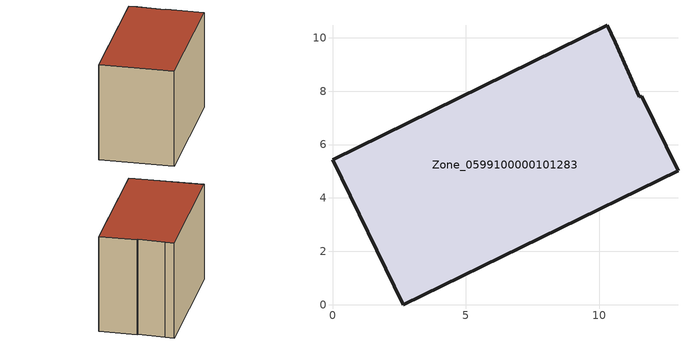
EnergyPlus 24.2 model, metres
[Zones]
Zone_0599100000101283
 floor ground (C_G): 11.58,7.82 12.95,5.03 2.66,0 0,5.44 10.29,10.47 10.6,9.83 11.5,7.79 z0
 wall outside (C_F): 2.66,0 12.95,5.03 11.58,7.82 11.5,7.79 10.6,9.83 10.29,10.47 0,5.44 2.66,0 z0:8.14
 roof outside (C_R): 12.95,5.03 11.58,7.82 11.5,7.79 10.6,9.83 10.29,10.47 0,5.44 2.66,0 z8.14
[BUILDING]
Pand.0599100000101283: North Axis=0; Terrain=City; Loads Convergence Tolerance Value=0.04; Temperature Convergence Tolerance Value=0.4; Solar Distribution=FullExterior; Maximum Number of Warmup Days=25; Minimum Number of Warmup Days=1
[Site:Location]
Rotterdam.The.Hague.AP_ZH_NLD Design_Conditions: Latitude=51.96; Longitude=4.45; Time Zone=1; Elevation=-4.5
[SITE:GROUNDTEMPERATURE:BUILDINGSURFACE]
18, 18, 18, 18, 18, 18, 18, 18, 18, 18, 18, 18
[MATERIAL] Thermal Absorptance=0.9; Solar Absorptance=0.7; Visible Absorptance=0.7
Name | Roughness | Thickness | Conductivity | Density | Specific Heat
G.TI.1965-1974 | MediumSmooth | 0.15 | 0.882353 | 540 | 1210
F.TI.1965-1974 | Rough | 0.3 | 0.697674 | 1920 | 840
R.TI.1965-1974 | MediumRough | 0.2 | 0.232558 | 1500 | 1000
[CONSTRUCTION]
C_G: G.TI.1965-1974
C_F: F.TI.1965-1974
C_R: R.TI.1965-1974
[ZONE]
Zone_0599100000101283: Type=1; Multiplier=1; Ceiling Height=Autocalculate; Volume=Autocalculate; Floor Area=autocalculate; Part of Total Floor Area=Yes
[ZONEINFILTRATION:DESIGNFLOWRATE]
Infil_Zone_0599100000101283: Zone or ZoneList or Space or SpaceList=Zone_0599100000101283; Schedule=AlwaysOn; Design Flow Rate Calculation Method=Flow/Area; Flow Rate per Floor Area=0.003; Constant Term Coefficient=1; Temperature Term Coefficient=0; Velocity Term Coefficient=0; Velocity Squared Term Coefficient=0
[HVACTEMPLATE:ZONE:IDEALLOADSAIRSYSTEM]
Zone_0599100000101283: Maximum Heating Supply Air Temperature=50; Minimum Cooling Supply Air Temperature=13; Maximum Heating Supply Air Humidity Ratio=0.0156; Minimum Cooling Supply Air Humidity Ratio=0.0077; Heating Limit=NoLimit; Cooling Limit=NoLimit; Dehumidification Control Type=ConstantSensibleHeatRatio; Cooling Sensible Heat Ratio=0.7; Dehumidification Setpoint=60; Humidification Control Type=None; Humidification Setpoint=30; Outdoor Air Method=None; Outdoor Air Flow Rate per Person=0.00944; Outdoor Air Flow Rate per Zone Floor Area=0; Outdoor Air Flow Rate per Zone=0; Demand Controlled Ventilation Type=None; Outdoor Air Economizer Type=NoEconomizer; Heat Recovery Type=None; Sensible Heat Recovery Effectiveness=0.7; Latent Heat Recovery Effectiveness=0.65
[ZONECONTROL:THERMOSTAT]
ThermostatControl_Zone_0599100000101283: Zone or ZoneList=Zone_0599100000101283; Control Type Schedule=DualSetpointControlType; Control 1=Thermostat_Zone_0599100000101283; Temperature Difference Between Cutout And Setpoint=0
[THERMOSTATSETPOINT:DUALSETPOINT]
Thermostat_Zone_0599100000101283: Heating Setpoint Temperature Schedule=HeatingSetpoint_Zone_0599100000101283; Cooling Setpoint Temperature Schedule=CoolingSetpoint_Zone_0599100000101283
[SCHEDULE:COMPACT]
HeatingSetpoint_Zone_0599100000101283: Through: 12/31, For: AllDays, Until: 24:00, 21
CoolingSetpoint_Zone_0599100000101283: Through: 12/31, For: AllDays, Until: 24:00, 24
DualSetpointControlType: Through: 12/31, For: AllDays, Until: 24:00, 4
AlwaysOn: Through: 12/31, For: AllDays, Until: 24:00, 1
